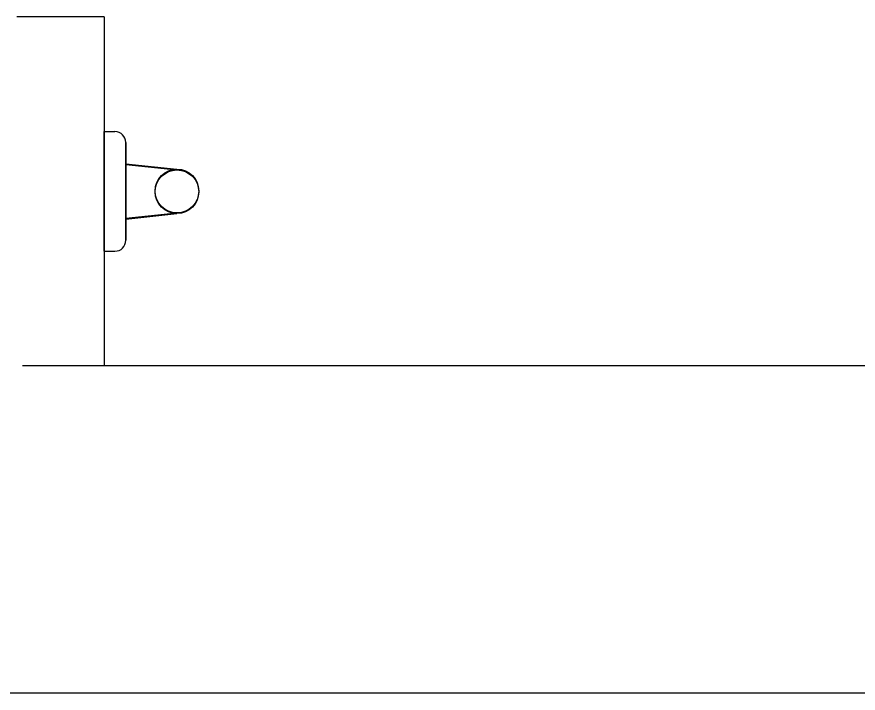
# Model space of a CAD drawing. Header units: millimetres. Extents: x 999 to 1260, y -38 to 225.
# Drawn here: x 1064.0374 to 1064.4234, y 77.4069 to 77.7169 of the extents above; entities that cross this region are included whole.
import ezdxf
from ezdxf.enums import TextEntityAlignment as Align

# ---------------------------------------------------------------- set-up
doc = ezdxf.new("R2010")
doc.units = ezdxf.units.MM
doc.layers.add('I-ARQ', color=8, linetype='Continuous')
doc.styles.add('ROMANS', font='romans', dxfattribs={"oblique": 15})

# ---------------------------------------------------------------- blocks, each defined once
blk = doc.blocks.new('praça')
at = {"layer": 'I-ARQ'}
for p, q in [((1253.27082, 25.51945), (1253.27082, 30.15695)), ((1253.58082, 26.70445), (1253.58082, 26.74445)), ((1253.42082, 25.51945), (1253.42082, 26.74177)), ((1253.58082, 26.70445), (1253.42082, 26.70445)), ((1253.4734, 26.70445), (1253.4734, 26.69945)), ((1253.52824, 26.70445), (1253.4734, 26.70445)), ((1253.4734, 26.70445), (1253.4734, 26.69945)), ((1253.4734, 26.70445), (1253.52824, 26.70445)), ((1253.52824, 26.70445), (1253.52824, 26.69945)), ((1253.52824, 26.70445), (1253.52824, 26.69945)), ((1253.52324, 26.69445), (1253.4784, 26.69445)), ((1253.4784, 26.69445), (1253.52324, 26.69445)), ((1253.48812, 26.69445), (1253.49065, 26.67099)), ((1253.48847, 26.69445), (1253.49099, 26.67099)), ((1253.51318, 26.69445), (1253.51065, 26.67099)), ((1253.51352, 26.69445), (1253.51099, 26.67099))]:
    blk.add_line(p, q, dxfattribs=at)
for centre in [(1253.50065, 26.67099), (1253.50099, 26.67099)]:
    blk.add_circle(centre, 0.01, dxfattribs=at)
for centre, start, end in [((1253.4784, 26.69945), 180, 270), ((1253.4784, 26.69945), 180, 270), ((1253.52324, 26.69945), 270, 360), ((1253.52324, 26.69945), 270, 360)]:
    blk.add_arc(centre, 0.005, start, end, dxfattribs=at)
at = {"layer": 'I-ARQ', "width": 1, "flags": 3}
blk.add_attdef('CODIGO', text='', height=0.024, rotation=360, dxfattribs=at).set_placement((1257.01582, 34.84445), align=Align.MIDDLE)
at = {"layer": 'I-ARQ', "text_generation_flag": 4, "width": 1, "flags": 3}
blk.add_attdef('CODIGO', text='', height=0.024, rotation=360, dxfattribs=at).set_placement((1258.87082, 16.02772), align=Align.MIDDLE)
at = {"layer": 'I-ARQ', "style": 'ROMANS', "width": 1}
blk.add_attdef('0.00', (1278.70341, -45.86682), '', height=0.36, dxfattribs=at)

msp = doc.modelspace()

# ---------------------------------------------------------------- block references
at = {"layer": 'I-ARQ', "rotation": 90}
msp.add_blockref('praça', (1090.78188, -1175.8639), dxfattribs=at)

doc.saveas('drawing.dxf')
